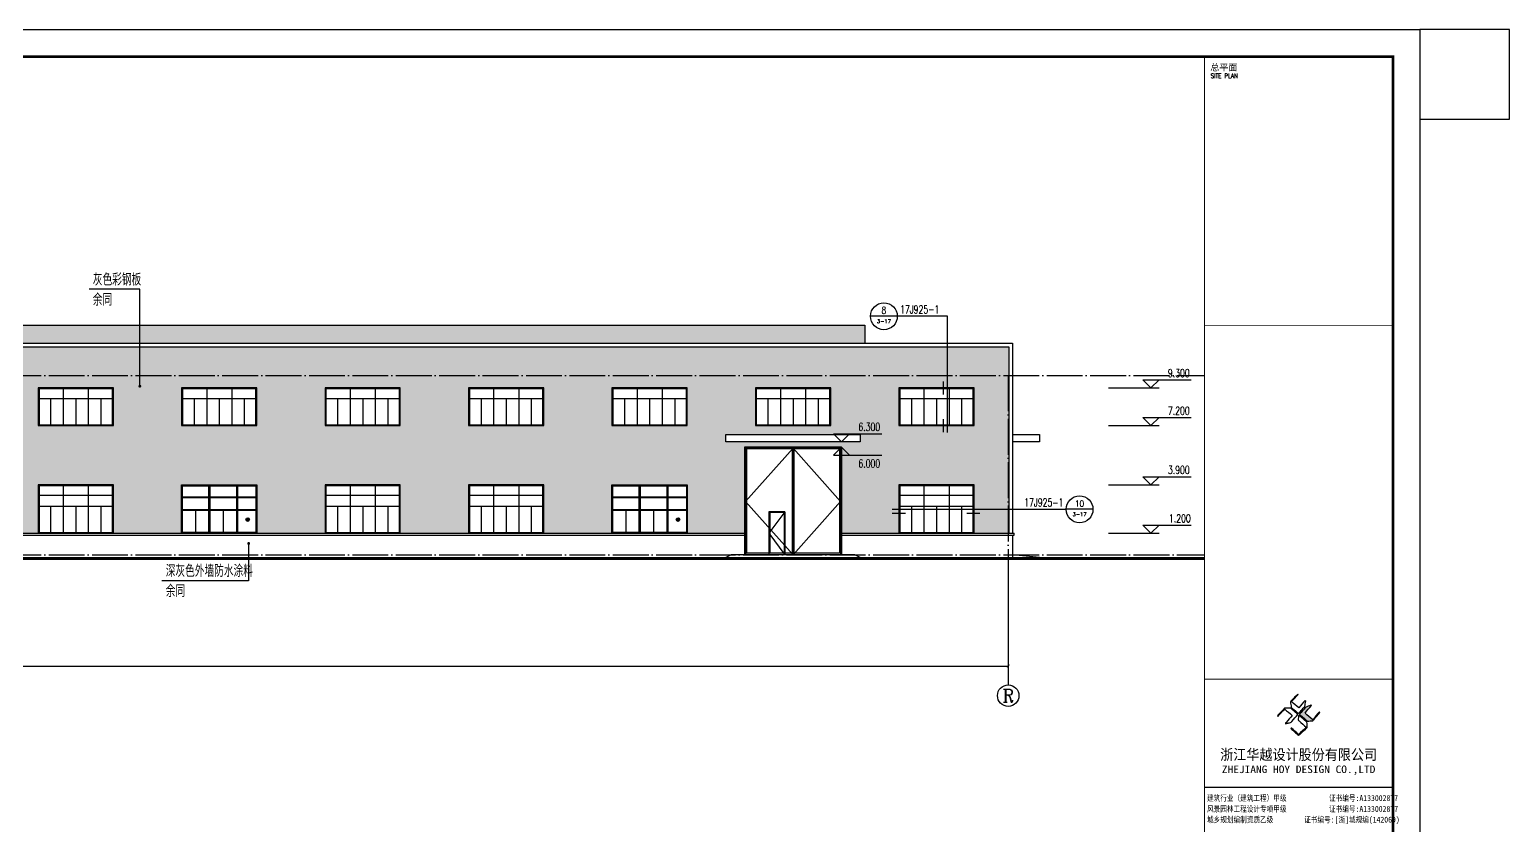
# Model space of a CAD drawing. Extents: x 14591016 to 15383666, y -730593 to -510197.
# Drawn here: x 15043841 to 15126366, y -617306 to -572943 of the extents above; entities that cross this region are included whole.
import ezdxf
from ezdxf.enums import TextEntityAlignment as Align

# ---------------------------------------------------------------- set-up
doc = ezdxf.new("R2010")
doc.units = 0
doc.header["$LTSCALE"] = 1000
doc.header["$MEASUREMENT"] = 0
doc.linetypes.add('DOTE', pattern=[2.42, 2, -0.2, 0.02, -0.2])
for name, color, linetype in [('AXIS', 3, 'Continuous'), ('AXIS_TEXT', 7, 'Continuous'), ('DIM_IDEN', 3, 'Continuous'), ('DIM_LEAD', 3, 'Continuous'), ('DOTE', 1, 'DOTE'), ('PUB_DIM', 3, 'Continuous'), ('PUB_TEXT', 7, 'Continuous'), ('PUB_TITLE', 4, 'Continuous'), ('TK', 4, 'Continuous'), ('WINDOW', 4, 'Continuous'), ('填充', 251, 'Continuous')]:
    doc.layers.add(name, color=color, linetype=linetype)
doc.styles.add('-宋体', font='', dxfattribs={"width": 0.8})
doc.styles.add('_TCH_AXIS', font='COMPLEX', dxfattribs={"bigfont": 'GBCBIG'})
doc.styles.add('_TCH_DIM', font='SIMPLEX', dxfattribs={"bigfont": 'GBCBIG'})
doc.styles.add('_TCH_DIM_T3', font='SIMPLEX', dxfattribs={"width": 0.705882, "bigfont": 'GBCBIG'})
doc.styles.add('_TCH_LABEL', font='COMPLEX', dxfattribs={"bigfont": 'GBCBIG'})
doc.styles.add('COMPLEX', font='COMPLEX')
doc.styles.add('HT', font='simhei.ttf', dxfattribs={"width": 0.8})
doc.styles.add('ROMANS', font='romans', dxfattribs={"width": 0.65, "height": 231.275})
doc.styles.add('图签宋体', font='', dxfattribs={"height": 300})
doc.styles.add('图签黑体', font='simhei.ttf', dxfattribs={"height": 550})
doc.styles.get('-宋体').set_extended_font_data('SimSun')
doc.styles.get('图签宋体').set_extended_font_data('NSimSun')
doc.dimstyles.new('_TCH_ARCH&&150', dxfattribs={"dimtxt": 446.25, "dimasz": 150, "dimexe": 375, "dimexo": 450, "dimgap": 189.375, "dimtad": 1, "dimdec": 0, "dimzin": 0, "dimdsep": 46, "dimtxsty": '_TCH_DIM_T3', "dimblk": 'ARCHTICK', "dimcen": 0.09, "dimclrt": 7, "dimazin": 2, "dimtfac": 1, "dimtdec": 0, "dimtix": 1, "dimtmove": 2, "dimatfit": 3, "dimfxl": 0, "dimtolj": 1, "dimtzin": 0, "dimarcsym": 0})

# ---------------------------------------------------------------- blocks, each defined once
blk = doc.blocks.new('1111')
blk.add_lwpolyline([(-4200, 0), (0, 0), (0, -2700), (-4200, -2700)], close=True)
at = {"layer": 'WINDOW'}
for p, q in [((-4150, -600), (-50, -600)), ((-2800, -50), (-2800, -2650)), ((-1400, -50), (-1400, -2650)), ((-4150, -1200), (-50, -1200)), ((-3500, -1200), (-3500, -2650)), ((-2100, -1200), (-2100, -2650)), ((-700, -1200), (-700, -2650))]:
    blk.add_line(p, q, dxfattribs=at)
blk.add_lwpolyline([(-4150, -50), (-50, -50), (-50, -2650), (-4150, -2650)], close=True, dxfattribs=at)
blk = doc.blocks.new('222222')
blk.add_lwpolyline([(-4200, 0), (0, 0), (0, -2100), (-4200, -2100)], close=True)
at = {"layer": 'WINDOW'}
for p, q in [((-4150, -600), (-50, -600)), ((-3500, -600), (-3500, -2050)), ((-2800, -50), (-2800, -2050)), ((-2100, -600), (-2100, -2050)), ((-1400, -50), (-1400, -2050)), ((-700, -600), (-700, -2050))]:
    blk.add_line(p, q, dxfattribs=at)
blk.add_lwpolyline([(-4150, -50), (-50, -50), (-50, -2050), (-4150, -2050)], close=True, dxfattribs=at)
blk = doc.blocks.new('A$C6FA958B4')
for p, q in [((-474, 38771), (4926, 38771)), ((-474, 38771), (-474, 32771)), ((4926, 38771), (4926, 32771))]:
    blk.add_line(p, q)
at = {"color": 4}
for p, q in [((-424, 38721), (4876, 38721)), ((-424, 38721), (-424, 32771)), ((-374, 38671), (2176, 38671)), ((-374, 38671), (-374, 32871)), ((2176, 38671), (2176, 32871)), ((2226, 38721), (2226, 32771)), ((2276, 38671), (2276, 35171)), ((2276, 38671), (4826, 38671)), ((4826, 38671), (4826, 32871)), ((4876, 38721), (4876, 32771)), ((2276, 35171), (2276, 32871)), ((2676, 35171), (3576, 35171)), ((2676, 35171), (2676, 32771)), ((2726, 35121), (3526, 35121)), ((2726, 35121), (2726, 32871)), ((3526, 35121), (3526, 32871)), ((3576, 35171), (3576, 32771)), ((-1224, 32771), (5676, 32771)), ((-374, 32871), (2176, 32871)), ((2276, 32871), (2676, 32871)), ((2726, 32871), (3226, 32871)), ((3226, 32871), (3526, 32871)), ((3576, 32871), (4826, 32871))]:
    blk.add_line(p, q, dxfattribs=at)
at = {"ltscale": 0.5}
blk.add_lwpolyline([(-1524, 39071), (5976, 39071), (5976, 39471), (-1524, 39471)], close=True, dxfattribs=at)
at = {"color": 4}
for points in [[(2226, 38721), (-424, 35746), (2226, 32771), (4876, 35746), (2226, 38721)], [(2676, 35171), (3576, 33971), (2676, 32771)]]:
    blk.add_lwpolyline(points, dxfattribs=at)
blk.add_lwpolyline([(-1524, 32621), (-1224, 32771), (5676, 32771), (5976, 32621)])
blk = doc.blocks.new('A$C053D6479')
at = {"layer": 'PUB_TITLE'}
h = blk.add_hatch(color=256, dxfattribs=at)
h.dxf.hatch_style = 1
edge = h.paths.add_edge_path()
edge.add_spline(control_points=[(1026, 827), (1105, 920), (1188, 1008), (1266, 1102)], knot_values=[13, 13, 13, 13, 14, 14, 14, 14], degree=3, periodic=0)
edge.add_spline(control_points=[(1266, 1102), (1258, 1111), (1249, 1119), (1239, 1116)], knot_values=[12, 12, 12, 12, 13, 13, 13, 13], degree=3, periodic=0)
edge.add_spline(control_points=[(1239, 1116), (1210, 1107), (1179, 1092), (1144, 1077)], knot_values=[11, 11, 11, 11, 12, 12, 12, 12], degree=3, periodic=0)
edge.add_spline(control_points=[(1144, 1077), (1109, 1063), (1069, 1053), (1047, 1038)], knot_values=[10, 10, 10, 10, 11, 11, 11, 11], degree=3, periodic=0)
edge.add_spline(control_points=[(1047, 1038), (1028, 1026), (1007, 992), (991, 972)], knot_values=[9, 9, 9, 9, 10, 10, 10, 10], degree=3, periodic=0)
edge.add_spline(control_points=[(991, 972), (942, 913), (899, 868), (849, 810)], knot_values=[8, 8, 8, 8, 9, 9, 9, 9], degree=3, periodic=0)
edge.add_spline(control_points=[(849, 810), (842, 801), (822, 776), (822, 775)], knot_values=[7, 7, 7, 7, 8, 8, 8, 8], degree=3, periodic=0)
edge.add_spline(control_points=[(822, 775), (823, 771), (848, 752), (859, 744)], knot_values=[6, 6, 6, 6, 7, 7, 7, 7], degree=3, periodic=0)
edge.add_spline(control_points=[(859, 744), (949, 670), (1035, 592), (1122, 521)], knot_values=[5, 5, 5, 5, 6, 6, 6, 6], degree=3, periodic=0)
edge.add_spline(control_points=[(1122, 521), (1153, 527), (1185, 530), (1217, 533)], knot_values=[4, 4, 4, 4, 5, 5, 5, 5], degree=3, periodic=0)
edge.add_spline(control_points=[(1217, 533), (1246, 535), (1293, 532), (1316, 542)], knot_values=[3, 3, 3, 3, 4, 4, 4, 4], degree=3, periodic=0)
edge.add_spline(control_points=[(1316, 542), (1327, 547), (1338, 565), (1349, 579)], knot_values=[2, 2, 2, 2, 3, 3, 3, 3], degree=3, periodic=0)
edge.add_spline(control_points=[(1349, 579), (1423, 670), (1507, 759), (1572, 848)], knot_values=[1, 1, 1, 1, 2, 2, 2, 2], degree=3, periodic=0)
edge.add_spline(control_points=[(1572, 848), (1564, 852), (1561, 861), (1551, 862)], knot_values=[0, 0, 0, 0, 1, 1, 1, 1], degree=3, periodic=0)
edge.add_spline(control_points=[(1551, 862), (1469, 769), (1393, 671), (1310, 579)], knot_values=[15, 15, 15, 15, 16, 16, 16, 16], degree=3, periodic=0)
edge.add_spline(control_points=[(1310, 579), (1216, 662), (1118, 742), (1026, 827)], knot_values=[14, 14, 14, 14, 15, 15, 15, 15], degree=3, periodic=0)
at = {"layer": 'TK'}
for points, knots in [([(1031, 1298), (1066, 1286), (1054, 1262), (1045, 1224), (1036, 1188), (1031, 1158), (1024, 1121), (1020, 1104), (1017, 1085), (1012, 1071), (1004, 1052), (976, 1026), (956, 1003), (906, 946), (866, 899), (814, 839), (806, 829), (789, 806), (787, 806), (777, 804), (728, 856), (719, 864), (651, 922), (580, 978), (514, 1036), (509, 1106), (488, 1176), (479, 1247), (570, 1343), (663, 1436), (758, 1526), (764, 1523), (768, 1518), (774, 1515), (693, 1422), (599, 1343), (520, 1249), (607, 1171), (698, 1096), (789, 1021), (874, 1109), (950, 1206), (1031, 1298)], [0, 0, 0, 0, 1, 1, 1, 2, 2, 2, 3, 3, 3, 4, 4, 4, 5, 5, 5, 6, 6, 6, 7, 7, 7, 8, 8, 8, 9, 9, 9, 10, 10, 10, 11, 11, 11, 12, 12, 12, 13, 13, 13, 14, 14, 14, 14]), ([(1551, 862), (1561, 861), (1564, 852), (1572, 848), (1507, 759), (1423, 670), (1349, 579), (1338, 565), (1327, 547), (1316, 542), (1293, 532), (1246, 535), (1217, 533), (1185, 530), (1153, 527), (1122, 521), (1035, 592), (949, 670), (859, 744), (848, 752), (823, 771), (822, 775), (822, 776), (842, 801), (849, 810), (899, 868), (942, 913), (991, 972), (1007, 992), (1028, 1026), (1047, 1038), (1069, 1053), (1109, 1063), (1144, 1077), (1179, 1092), (1210, 1107), (1239, 1116), (1249, 1119), (1258, 1111), (1266, 1102), (1188, 1008), (1105, 920), (1026, 827), (1118, 742), (1216, 662), (1310, 579), (1393, 671), (1469, 769), (1551, 862)], [0, 0, 0, 0, 1, 1, 1, 2, 2, 2, 3, 3, 3, 4, 4, 4, 5, 5, 5, 6, 6, 6, 7, 7, 7, 8, 8, 8, 9, 9, 9, 10, 10, 10, 11, 11, 11, 12, 12, 12, 13, 13, 13, 14, 14, 14, 15, 15, 15, 16, 16, 16, 16]), ([(555, 949), (624, 891), (699, 833), (760, 773), (689, 691), (614, 604), (539, 517), (529, 505), (516, 487), (506, 482), (492, 475), (469, 472), (452, 467), (416, 456), (383, 448), (342, 438), (323, 433), (297, 422), (293, 440), (291, 452), (313, 470), (322, 480), (400, 566), (477, 652), (553, 736), (460, 815), (366, 894), (270, 970), (183, 883), (101, 791), (16, 703), (-18, 714), (9, 735), (28, 755), (103, 838), (192, 930), (266, 1005), (319, 1009), (387, 1005), (442, 1007), (456, 1008), (472, 1011), (485, 1007), (507, 1000), (534, 967), (555, 949)], [0, 0, 0, 0, 1, 1, 1, 2, 2, 2, 3, 3, 3, 4, 4, 4, 5, 5, 5, 6, 6, 6, 7, 7, 7, 8, 8, 8, 9, 9, 9, 10, 10, 10, 11, 11, 11, 12, 12, 12, 13, 13, 13, 14, 14, 14, 15, 15, 15, 15]), ([(1097, 490), (1100, 425), (1106, 361), (1107, 294), (1018, 207), (925, 121), (830, 33), (818, 21), (800, 0), (787, 0), (768, -1), (725, 49), (712, 60), (662, 103), (616, 143), (568, 186), (545, 207), (518, 224), (499, 250), (501, 259), (511, 261), (516, 267), (609, 192), (696, 111), (785, 33), (883, 118), (977, 208), (1070, 298), (992, 373), (892, 456), (803, 534), (791, 544), (768, 561), (766, 569), (761, 588), (776, 634), (780, 655), (785, 690), (788, 721), (795, 746), (897, 661), (998, 576), (1097, 490)], [0, 0, 0, 0, 1, 1, 1, 2, 2, 2, 3, 3, 3, 4, 4, 4, 5, 5, 5, 6, 6, 6, 7, 7, 7, 8, 8, 8, 9, 9, 9, 10, 10, 10, 11, 11, 11, 12, 12, 12, 13, 13, 13, 14, 14, 14, 14])]:
    blk.add_open_spline(points, degree=3, knots=knots, dxfattribs=at)
blk = doc.blocks.new('GeYuanFrame_55736273', base_point=(20.09, 4.53))
at = {"layer": 'TK'}
blk.add_line((991.09, 316.93), (1061.09, 316.93), dxfattribs=at)
blk.add_lwpolyline([(20.09, 4.53), (20.09, 598.53), (1071.09, 598.53), (1071.09, 4.53)], close=True, dxfattribs=at)
at = {"layer": 'TK', "const_width": 1}
blk.add_lwpolyline([(45.09, 588.53), (1061.09, 588.53), (1061.09, 14.53), (45.09, 14.53)], close=True, dxfattribs=at)
at = {"layer": 'TK'}
for points, const_width in [([(991.09, 588.53), (991.09, 14.53)], 0.4), ([(991.09, 488.5), (1061.09, 488.5)], 0.35), ([(991.09, 357.14), (1061.09, 357.14)], 0.35)]:
    blk.add_lwpolyline(points, dxfattribs=dict(at, const_width=const_width))
at = {"layer": 'PUB_TITLE', "xscale": 0.01000000000021828, "yscale": 0.01000000000021828, "zscale": 0.01}
blk.add_blockref('A$C053D6479', (1018.19, 336.27), dxfattribs=at)
at = {"layer": 'TK', "style": '图签宋体'}
blk.add_text('总平面', height=2.4, dxfattribs=at).set_placement((993.23, 583.28))
at = {"layer": 'TK'}
for s, height, style, width, p in [('SITE PLAN', 1.697, 'ROMANS', 0.76, (993.35, 580.49)), ('建筑行业（建筑工程）甲级           证书编号:A133002877', 2.2, '-宋体', 0.8, (992, 311.83)), ('风景园林工程设计专项甲级           证书编号:A133002877', 2.2, '-宋体', 0.8, (992, 307.81)), ('城乡规划编制资质乙级        证书编号:[浙]城规编(142069)', 2.2, '-宋体', 0.8, (992, 303.82))]:
    blk.add_text(s, height=height, dxfattribs=dict(at, style=style, width=width)).set_placement(p)
for s, height, style, width, p in [('浙江华越设计股份有限公司', 3.96, 'HT', 0.9, (1026.07, 329.16)), ('ZHEJIANG HOY DESIGN CO.,LTD', 2.8, '图签黑体', 1.11, (1026.06, 323.29))]:
    blk.add_text(s, height=height, dxfattribs=dict(at, style=style, width=width)).set_placement(p, align=Align.MIDDLE)
blk = doc.blocks.new('_AXISO')
blk.add_circle((0, 0), 0.5)
at = {"layer": 'AXIS_TEXT', "style": 'COMPLEX', "width": 1.041667}
blk.add_attdef('A', text='', height=0.56, dxfattribs=at).set_placement((-0.25, -0.28), (0.25, -0.28), align=Align.FIT)
blk = doc.blocks.new('_ArchTick')
at = {"color": 0, "linetype": 'ByBlock', "const_width": 0.4}
blk.add_lwpolyline([(-0.5, -0.5), (0.5, 0.5)], dxfattribs=at)
blk = doc.blocks.new('*D117')
at = {"layer": 'AXIS', "color": 0, "lineweight": -2}
for p, q in [((14978416, -603921), (14978416, -608796)), ((15098416, -603921), (15098416, -608796)), ((14978416, -608421), (15098416, -608421))]:
    blk.add_line(p, q, dxfattribs=at)
at = {"layer": 'Defpoints', "color": 0}
for p in [(14978416, -603471), (15098416, -603471), (15098416, -608421)]:
    blk.add_point(p, dxfattribs=at)
at = {"layer": 'AXIS', "color": 0, "lineweight": -2, "xscale": 150, "yscale": 150, "zscale": 150, "rotation": 180}
blk.add_blockref('_ArchTick', (14978416, -608421), dxfattribs=at)
at = {"layer": 'AXIS', "color": 0, "lineweight": -2, "xscale": 150, "yscale": 150, "zscale": 150}
blk.add_blockref('_ArchTick', (15098416, -608421), dxfattribs=at)
at = {"layer": 'AXIS', "color": 7, "insert": (15038416, -608008), "char_height": 446.2, "attachment_point": 5, "style": '_TCH_DIM_T3'}
blk.add_mtext('\\A1;120000', dxfattribs=at)

msp = doc.modelspace()

# ---------------------------------------------------------------- hatches: boundary and pattern name
for points in [[(15056103.6, -600258.2, 1), (15055903.6, -600258.2, 1)], [(15080103.6, -600258.2, 1), (15079903.6, -600258.2, 1)]]:
    msp.add_hatch(color=1).paths.add_polyline_path(points)
at = {"layer": '填充'}
h = msp.add_hatch(dxfattribs=at)
h.set_pattern_fill('ANSI33,_O', color=251, scale=200, angle=45)
h.set_pattern_definition([(90, (0, 0), (-635, 6e-14), []), (90, (317.5, 317.5), (-635, 6e-14), [317.5, -158.75])])
h.paths.add_polyline_path([(15083716.1, -596220.7), (15089116.1, -596220.7), (15089116.1, -601020.7), (15092316.1, -601020.7), (15092316.1, -598320.7), (15096516.1, -598320.7), (15096516.1, -601020.7), (15098456.1, -601020.7), (15098456.1, -590620.7), (14978376.1, -590620.7), (14978376.1, -601020.7), (14980316.1, -601020.7), (14980316.1, -598320.7), (14984516.1, -598320.7), (14984516.1, -601020.7), (14987716.1, -601020.7), (14987716.1, -596220.7), (14993116.1, -596220.7), (14993116.1, -601020.7), (14996316.1, -601020.7), (14996316.1, -598320.7), (15000516.1, -598320.7), (15000516.1, -601020.7), (15004316.1, -601020.7), (15004316.1, -598320.7), (15008516.1, -598320.7), (15008516.1, -601020.7), (15012316.1, -601020.7), (15012316.1, -598320.7), (15016516.1, -598320.7), (15016516.1, -601020.7), (15020316.1, -601020.7), (15020316.1, -598320.7), (15024516.1, -598320.7), (15024516.1, -601020.7), (15028316.1, -601020.7), (15028316.1, -598320.7), (15032516.1, -598320.7), (15032516.1, -601020.7), (15035716.1, -601020.7), (15035716.1, -596220.7), (15041116.1, -596220.7), (15041116.1, -601020.7), (15044316.1, -601020.7), (15044316.1, -598320.7), (15048516.1, -598320.7), (15048516.1, -601020.7), (15052316.1, -601020.7), (15052316.1, -598320.7), (15056516.1, -598320.7), (15056516.1, -601020.7), (15060316.1, -601020.7), (15060316.1, -598320.7), (15064516.1, -598320.7), (15064516.1, -601020.7), (15068316.1, -601020.7), (15068316.1, -598320.7), (15072516.1, -598320.7), (15072516.1, -601020.7), (15076316.1, -601020.7), (15076316.1, -598320.7), (15080516.1, -598320.7), (15080516.1, -601020.7), (15083716.1, -601020.7)])
h.paths.add_polyline_path([(15044316.1, -595020.7), (15044316.1, -592920.7), (15048516.1, -592920.7), (15048516.1, -595020.7)], flags=16)
h.paths.add_polyline_path([(15044366.1, -594970.7), (15044366.1, -592970.7), (15048466.1, -592970.7), (15048466.1, -594970.7)], flags=0)
h.paths.add_polyline_path([(15042166.1, -595920.7), (15034666.1, -595920.7), (15034666.1, -595520.7), (15042166.1, -595520.7)], flags=16)
h.paths.add_polyline_path([(15040516.1, -595020.7), (15036316.1, -595020.7), (15036316.1, -592920.7), (15040516.1, -592920.7)], flags=16)
h.paths.add_polyline_path([(15040466.1, -594970.7), (15036366.1, -594970.7), (15036366.1, -592970.7), (15040466.1, -592970.7)], flags=0)
h.paths.add_polyline_path([(15049990.7, -592780.7, -1), (15049990.7, -592860.7, -1)], flags=16)
h.paths.add_polyline_path([(15052316.1, -595020.7), (15052316.1, -592920.7), (15056516.1, -592920.7), (15056516.1, -595020.7)], flags=16)
h.paths.add_polyline_path([(15052366.1, -594970.7), (15052366.1, -592970.7), (15056466.1, -592970.7), (15056466.1, -594970.7)], flags=0)
h.paths.add_polyline_path([(15032516.1, -595020.7), (15028316.1, -595020.7), (15028316.1, -592920.7), (15032516.1, -592920.7)], flags=16)
h.paths.add_polyline_path([(15032466.1, -594970.7), (15028366.1, -594970.7), (15028366.1, -592970.7), (15032466.1, -592970.7)], flags=0)
h.paths.add_polyline_path([(15060316.1, -595020.7), (15060316.1, -592920.7), (15064516.1, -592920.7), (15064516.1, -595020.7)], flags=16)
h.paths.add_polyline_path([(15060366.1, -594970.7), (15060366.1, -592970.7), (15064466.1, -592970.7), (15064466.1, -594970.7)], flags=0)
h.paths.add_polyline_path([(15024516.1, -595020.7), (15020316.1, -595020.7), (15020316.1, -592920.7), (15024516.1, -592920.7)], flags=16)
h.paths.add_polyline_path([(15024466.1, -594970.7), (15020366.1, -594970.7), (15020366.1, -592970.7), (15024466.1, -592970.7)], flags=0)
h.paths.add_polyline_path([(15068316.1, -595020.7), (15068316.1, -592920.7), (15072516.1, -592920.7), (15072516.1, -595020.7)], flags=16)
h.paths.add_polyline_path([(15068366.1, -594970.7), (15068366.1, -592970.7), (15072466.1, -592970.7), (15072466.1, -594970.7)], flags=0)
h.paths.add_polyline_path([(15016516.1, -595020.7), (15012316.1, -595020.7), (15012316.1, -592920.7), (15016516.1, -592920.7)], flags=16)
h.paths.add_polyline_path([(15016466.1, -594970.7), (15012366.1, -594970.7), (15012366.1, -592970.7), (15016466.1, -592970.7)], flags=0)
h.paths.add_polyline_path([(15076316.1, -595020.7), (15076316.1, -592920.7), (15080516.1, -592920.7), (15080516.1, -595020.7)], flags=16)
h.paths.add_polyline_path([(15076366.1, -594970.7), (15076366.1, -592970.7), (15080466.1, -592970.7), (15080466.1, -594970.7)], flags=0)
h.paths.add_polyline_path([(15008516.1, -595020.7), (15004316.1, -595020.7), (15004316.1, -592920.7), (15008516.1, -592920.7)], flags=16)
h.paths.add_polyline_path([(15008466.1, -594970.7), (15004366.1, -594970.7), (15004366.1, -592970.7), (15008466.1, -592970.7)], flags=0)
h.paths.add_polyline_path([(15082666.1, -595920.7), (15082666.1, -595520.7), (15090166.1, -595520.7), (15090166.1, -595920.7)], flags=16)
h.paths.add_polyline_path([(15084316.1, -595020.7), (15084316.1, -592920.7), (15088516.1, -592920.7), (15088516.1, -595020.7)], flags=16)
h.paths.add_polyline_path([(15084366.1, -594970.7), (15084366.1, -592970.7), (15088466.1, -592970.7), (15088466.1, -594970.7)], flags=0)
h.paths.add_polyline_path([(15000516.1, -595020.7), (14996316.1, -595020.7), (14996316.1, -592920.7), (15000516.1, -592920.7)], flags=16)
h.paths.add_polyline_path([(15000466.1, -594970.7), (14996366.1, -594970.7), (14996366.1, -592970.7), (15000466.1, -592970.7)], flags=0)
h.paths.add_polyline_path([(15092316.1, -595020.7), (15092316.1, -592920.7), (15096516.1, -592920.7), (15096516.1, -595020.7)], flags=16)
h.paths.add_polyline_path([(15092366.1, -594970.7), (15092366.1, -592970.7), (15096466.1, -592970.7), (15096466.1, -594970.7)], flags=0)
h.paths.add_polyline_path([(14994166.1, -595920.7), (14986666.1, -595920.7), (14986666.1, -595520.7), (14994166.1, -595520.7)], flags=16)
h.paths.add_polyline_path([(14992516.1, -595020.7), (14988316.1, -595020.7), (14988316.1, -592920.7), (14992516.1, -592920.7)], flags=16)
h.paths.add_polyline_path([(14992466.1, -594970.7), (14988366.1, -594970.7), (14988366.1, -592970.7), (14992466.1, -592970.7)], flags=0)
h.paths.add_polyline_path([(14984516.1, -595020.7), (14980316.1, -595020.7), (14980316.1, -592920.7), (14984516.1, -592920.7)], flags=16)
h.paths.add_polyline_path([(14984466.1, -594970.7), (14980366.1, -594970.7), (14980366.1, -592970.7), (14984466.1, -592970.7)], flags=0)
h.paths.add_polyline_path([(15049990.7, -589420.7), (14986416.1, -589420.7), (14986416.1, -590420.7), (15049990.7, -590420.7)])
h.paths.add_polyline_path([(15090416.1, -589420.7), (15049990.7, -589420.7), (15049990.7, -590420.7), (15090416.1, -590420.7)])

# ---------------------------------------------------------------- linework, layer by layer
at = {"ltscale": 0.5}
for p, q in [((15041116.1, -601020.7), (15083716.1, -601020.7)), ((15041116.1, -601120.7), (15083716.1, -601120.7)), ((15089116.1, -601020.7), (15098756.1, -601020.7)), ((15089116.1, -601120.7), (15098756.1, -601120.7)), ((15098656.1, -601120.7), (15098656.1, -602370.7)), ((15098756.1, -601120.7), (15098756.1, -601020.7)), ((14967466.1, -602370.7), (15109366.1, -602370.7)), ((15100156.1, -602370.7), (15098656.1, -602220.7)), ((14967466.1, -602470.7), (15109366.1, -602470.7))]:
    msp.add_line(p, q, dxfattribs=at)
msp.add_lwpolyline([(15121366.1, -572942.5), (15121366.1, -577942.5), (15126366.1, -577942.5), (15126366.1, -572942.5)], close=True, dxfattribs=at)
for points in [[(14986416.1, -590420.7), (14986416.1, -589420.7), (15090416.1, -589420.7), (15090416.1, -590420.7)], [(14978176.1, -601020.7), (14978176.1, -590420.7), (15098656.1, -590420.7), (15098656.1, -601020.7)], [(14978376.1, -601020.7), (14978376.1, -590620.7), (15098456.1, -590620.7), (15098456.1, -601020.7)], [(15098656.1, -595520.7), (15100156.1, -595520.7), (15100156.1, -595920.7), (15098656.1, -595920.7)]]:
    msp.add_lwpolyline(points, dxfattribs=at)
at = {"ltscale": 0.5, "const_width": 100}
msp.add_lwpolyline([(14967466.1, -602420.7), (15109366.1, -602420.7)], dxfattribs=at)
at = {"color": 1}
for centre in [(15056003.6, -600258.2), (15080003.6, -600258.2)]:
    msp.add_circle(centre, 100, dxfattribs=at)
at = {"layer": 'AXIS'}
msp.add_line((15098416.1, -603470.7), (15098416.1, -609470.7), dxfattribs=at)
at = {"layer": 'DIM_IDEN'}
for p, q in [((15092230.8, -588920.7), (15090730.8, -588920.7)), ((15095023.6, -588920.7), (15092230.8, -588920.7)), ((15095023.6, -595395.7), (15095023.6, -588920.7)), ((15091941.1, -599684.2), (15099097.7, -599684.2)), ((15099097.7, -599684.2), (15101642.8, -599684.2)), ((15103142.8, -599684.2), (15101642.8, -599684.2))]:
    msp.add_line(p, q, dxfattribs=at)
at = {"layer": 'DIM_IDEN', "const_width": 75}
for points in [[(15094798.6, -593295.7), (15094798.6, -592545.7)], [(15094798.6, -595395.7), (15094798.6, -594645.7)], [(15091941.1, -599909.2), (15092691.1, -599909.2)], [(15096091.1, -599909.2), (15096841.1, -599909.2)]]:
    msp.add_lwpolyline(points, dxfattribs=at)
at = {"layer": 'DIM_IDEN'}
for centre in [(15091480.8, -588920.7), (15102392.8, -599684.2)]:
    msp.add_circle(centre, 750, dxfattribs=at)
at = {"layer": 'DIM_LEAD'}
for p, q in [((15049990.7, -587420.7), (15047157.9, -587420.7)), ((15049990.7, -592820.7), (15049990.7, -587420.7)), ((15056057.5, -601586.5), (15056057.5, -603663.1)), ((15056057.5, -603663.1), (15051224.6, -603663.1))]:
    msp.add_line(p, q, dxfattribs=at)
at = {"layer": 'DIM_LEAD', "const_width": 80}
for points in [[(15049990.7, -592860.7, 1), (15049990.7, -592780.7, 1)], [(15056057.5, -601546.5, 1), (15056057.5, -601626.5, 1)]]:
    msp.add_lwpolyline(points, format="xyb", close=True, dxfattribs=at)
at = {"layer": 'DOTE'}
for p, q in [((14967466.1, -592220.7), (15109366.1, -592220.7)), ((15098416.1, -592220.7), (15098416.1, -603470.7)), ((14967466.1, -602220.7), (15109366.1, -602220.7))]:
    msp.add_line(p, q, dxfattribs=at)
at = {"layer": 'PUB_DIM'}
for p, q in [((15106377.4, -592920.7), (15105927.4, -592470.7)), ((15105927.4, -592470.7), (15108627.4, -592470.7)), ((15106377.4, -592920.7), (15106827.4, -592470.7)), ((15104016.1, -592920.7), (15106827.4, -592920.7)), ((15106377.4, -595020.7), (15105927.4, -594570.7)), ((15105927.4, -594570.7), (15108627.4, -594570.7)), ((15106377.4, -595020.7), (15106827.4, -594570.7)), ((15089116.1, -595920.7), (15088666.1, -595470.7)), ((15088666.1, -595470.7), (15091366.1, -595470.7)), ((15089116.1, -595920.7), (15089566.1, -595470.7)), ((15104016.1, -595020.7), (15106827.4, -595020.7)), ((15089116.1, -596220.7), (15088666.1, -596670.7)), ((15089116.1, -596220.7), (15089566.1, -596670.7)), ((15088666.1, -596670.7), (15091366.1, -596670.7)), ((15106377.4, -598320.7), (15105927.4, -597870.7)), ((15105927.4, -597870.7), (15108627.4, -597870.7)), ((15106377.4, -598320.7), (15106827.4, -597870.7)), ((15104016.1, -598320.7), (15106827.4, -598320.7)), ((15106377.4, -601020.7), (15105927.4, -600570.7)), ((15105927.4, -600570.7), (15108627.4, -600570.7)), ((15106377.4, -601020.7), (15106827.4, -600570.7)), ((15104016.1, -601020.7), (15106827.4, -601020.7))]:
    msp.add_line(p, q, dxfattribs=at)
at = {"layer": 'WINDOW'}
for p, q in [((15053091.1, -599745.7), (15053091.1, -600970.7)), ((15054641.1, -599745.7), (15054641.1, -600970.7)), ((15077091.1, -599745.7), (15077091.1, -600970.7)), ((15078641.1, -599745.7), (15078641.1, -600970.7))]:
    msp.add_line(p, q, dxfattribs=at)
for points in [[(15052316.1, -598320.7), (15056516.1, -598320.7), (15056516.1, -601020.7), (15052316.1, -601020.7)], [(15052366.1, -598370.7), (15056466.1, -598370.7), (15056466.1, -600970.7), (15052366.1, -600970.7)], [(15056466.1, -599045.7), (15052366.1, -599045.7), (15052366.1, -598995.7), (15056466.1, -598995.7)], [(15053841.1, -598370.7), (15053891.1, -598370.7), (15053891.1, -600970.7), (15053841.1, -600970.7)], [(15055391.1, -598370.7), (15055441.1, -598370.7), (15055441.1, -600970.7), (15055391.1, -600970.7)], [(15076316.1, -598320.7), (15080516.1, -598320.7), (15080516.1, -601020.7), (15076316.1, -601020.7)], [(15076366.1, -598370.7), (15080466.1, -598370.7), (15080466.1, -600970.7), (15076366.1, -600970.7)], [(15080466.1, -599045.7), (15076366.1, -599045.7), (15076366.1, -598995.7), (15080466.1, -598995.7)], [(15077841.1, -598370.7), (15077891.1, -598370.7), (15077891.1, -600970.7), (15077841.1, -600970.7)], [(15079391.1, -598370.7), (15079441.1, -598370.7), (15079441.1, -600970.7), (15079391.1, -600970.7)], [(15056466.1, -599745.7), (15052366.1, -599745.7), (15052366.1, -599695.7), (15056466.1, -599695.7)], [(15080466.1, -599745.7), (15076366.1, -599745.7), (15076366.1, -599695.7), (15080466.1, -599695.7)]]:
    msp.add_lwpolyline(points, close=True, dxfattribs=at)

# ---------------------------------------------------------------- block references
at = {"xscale": 150, "yscale": 150, "zscale": 150}
msp.add_blockref('GeYuanFrame_55736273', (14963716.1, -662042.5), dxfattribs=at)
at = {"xscale": -1}
for name, p in [('222222', (15044316.1, -592920.7)), ('222222', (15052316.1, -592920.7)), ('222222', (15060316.1, -592920.7)), ('222222', (15068316.1, -592920.7)), ('222222', (15076316.1, -592920.7)), ('222222', (15084316.1, -592920.7)), ('222222', (15092316.1, -592920.7)), ('1111', (15044316.1, -598320.7)), ('1111', (15060316.1, -598320.7)), ('1111', (15068316.1, -598320.7)), ('1111', (15092316.1, -598320.7))]:
    msp.add_blockref(name, p, dxfattribs=at)
at = {"ltscale": 0.5, "xscale": -1}
msp.add_blockref('A$C6FA958B4', (15088641.8, -634991.6), dxfattribs=at)
at = {"layer": 'AXIS'}
ref = msp.add_blockref('_AXISO', (15098416.1, -610070.7), dxfattribs=dict(at, xscale=1200, yscale=1200, zscale=1200))
ref.add_attrib('A', 'R', dxfattribs={"layer": 'AXIS_TEXT', "ltscale": 0.5, "height": 728.9, "style": '_TCH_AXIS'}).set_placement((15098103.8, -610435.2), (15098728.5, -610435.2), align=Align.FIT)

# ---------------------------------------------------------------- texts
at = {"layer": 'PUB_TEXT', "style": '_TCH_DIM'}
for s, p in [('灰色彩钢板', (15047367.9, -587210.7)), ('余同', (15047367.9, -588330.7)), ('深灰色外墙防水涂料', (15051434.6, -603453.1)), ('余同', (15051434.6, -604573.1))]:
    msp.add_text(s, height=675.18, dxfattribs=at).set_placement(p)
at = {"layer": 'PUB_TEXT', "style": '_TCH_LABEL'}
for s, height, p, p2 in [('8', 391.5, (15091350.3, -588781.9), (15091611.3, -588781.9)), ('3-17', 204.59, (15091091.1, -589299.8), (15091870.4, -589299.8)), ('3-17', 204.59, (15102003.1, -600063.3), (15102782.5, -600063.3)), ('10', 339.7, (15102142.1, -599537.3), (15102643.5, -599537.3))]:
    msp.add_text(s, height=height, dxfattribs=at).set_placement(p, p2, align=Align.FIT)
at = {"layer": 'PUB_TEXT', "width": 0.705882}
for s, style, p in [('17J925-1', '_TCH_LABEL', (15092388.3, -588763.2)), ('9.300', '_TCH_DIM', (15107322.4, -592313.2)), ('7.200', '_TCH_DIM', (15107322.4, -594413.2)), ('6.300', '_TCH_DIM', (15090061.1, -595313.2)), ('6.000', '_TCH_DIM', (15090061.1, -597353.2)), ('3.900', '_TCH_DIM', (15107322.4, -597713.2)), ('17J925-1', '_TCH_LABEL', (15099310.3, -599526.7)), ('1.200', '_TCH_DIM', (15107382.4, -600413.2))]:
    msp.add_text(s, height=446.25, dxfattribs=dict(at, style=style)).set_placement(p)

# ---------------------------------------------------------------- dimensions: what is measured, and where the dimension line sits
at = {"layer": 'AXIS'}
dim = msp.add_aligned_dim(p1=(14978416.1, -603470.7), p2=(15098416.1, -603470.7), distance=-4950, text='120000', dimstyle='_TCH_ARCH&&150', dxfattribs=at)
dim.commit()
dim.dimension.update_dxf_attribs({"geometry": '*D117', "text_midpoint": (15038416.1, -608008.2)})

doc.saveas('drawing.dxf')
